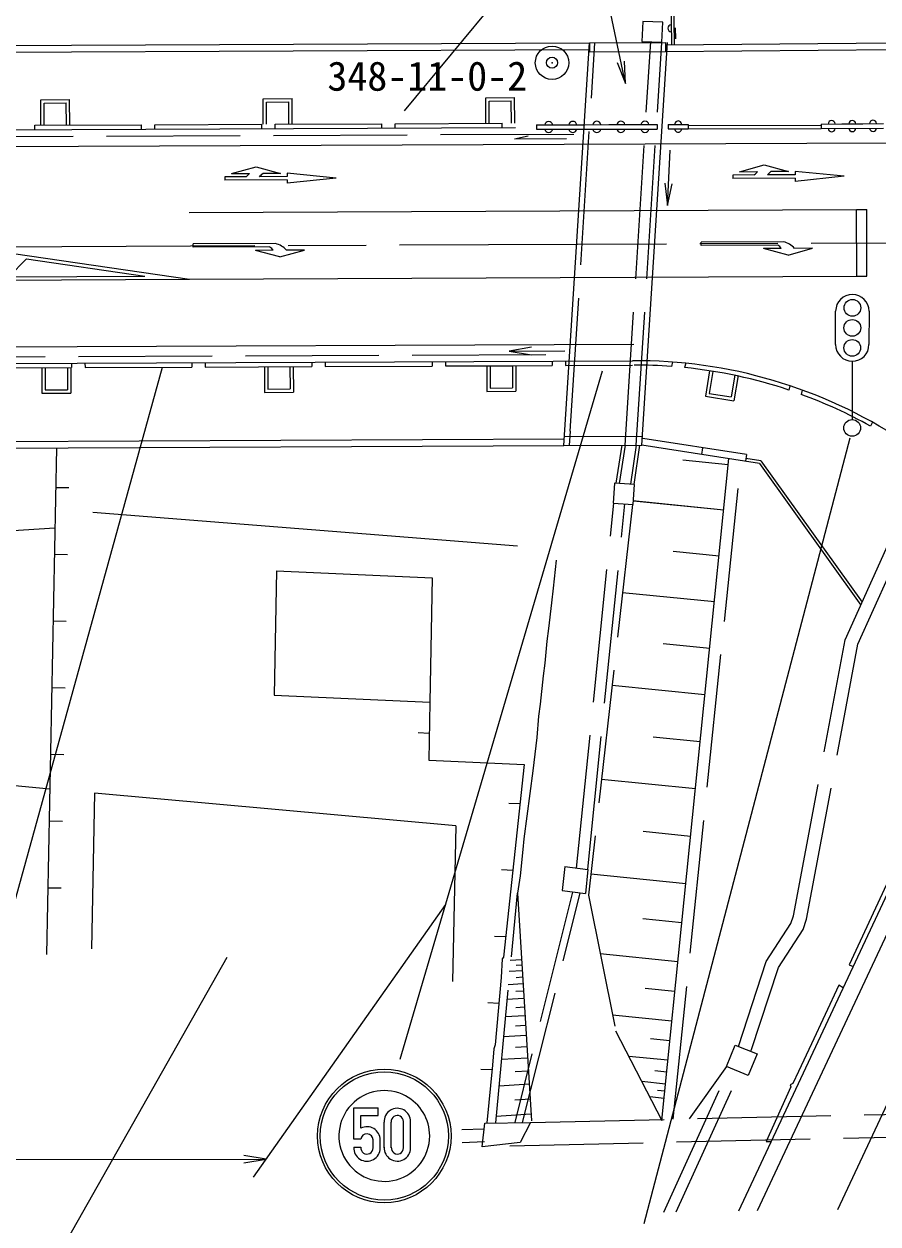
# Model space of a CAD drawing. Units: millimetres, scale not verified. Extents: x 40000 to 680000, y 20000 to 380000.
# Drawn here: x 483159 to 521541, y 238392 to 292336 of the extents above; entities that cross this region are included whole.
import ezdxf
from ezdxf.enums import TextEntityAlignment as Align

# ---------------------------------------------------------------- set-up
doc = ezdxf.new("R2010")
doc.units = ezdxf.units.MM
doc.header["$LTSCALE"] = 1000
doc.header["$PDMODE"] = 32
doc.header["$PDSIZE"] = 500
doc.linetypes.add('CHAIN', pattern=[18.5, 12, -1.5, 3.5, -1.5])
doc.linetypes.add('DASHED', pattern=[7.5, 6, -1.5])
for name, color, linetype, lineweight in [('M-BGD', 7, 'Continuous', 25), ('M-BGD-EXST', 7, 'Continuous', 25), ('M-BMK', 2, 'CHAIN', 13), ('M-BMK-SRVR', 3, 'Continuous', 25), ('M-STR-HTXT', 7, 'Continuous', 13), ('M-STR-STR1', 1, 'Continuous', 25), ('M-STR-STRC', 7, 'Continuous', 25)]:
    doc.layers.add(name, color=color, linetype=linetype, lineweight=lineweight)
doc.styles.add('ＭＳ ゴシック', font='')
doc.styles.get('ＭＳ ゴシック').set_extended_font_data('MS Gothic')

# ---------------------------------------------------------------- blocks, each defined once
blk = doc.blocks.new('open_arrow')
at = {"color": 0, "linetype": 'Continuous', "lineweight": -2}
blk.add_lwpolyline([(7.5, 1.25), (0, 0), (7.5, -1.25)], dxfattribs=at)

msp = doc.modelspace()

# ---------------------------------------------------------------- linework, layer by layer
at = {"layer": 'M-BGD'}
for p, q in [((512114, 300184), (512258, 291409)), ((512240, 299786), (512378, 291410)), ((512454, 291677), (512446, 292163)), ((477416, 291356), (508571, 291492)), ((508571, 291492), (508572, 291092)), ((511989, 291506), (511991, 291106)), ((477416, 291056), (508551, 291191)), ((508572, 291092), (511991, 291106)), ((483910, 288934), (485210, 288940)), ((483915, 287784), (483910, 288934)), ((484061, 288785), (485061, 288789)), ((484065, 287785), (484061, 288785)), ((485065, 287789), (485061, 288789)), ((485215, 287790), (485210, 288940)), ((493910, 288978), (495210, 288983)), ((493915, 287828), (493910, 288978)), ((494060, 288828), (495060, 288833)), ((494065, 287828), (494060, 288828)), ((495065, 287833), (495060, 288833)), ((495215, 287833), (495210, 288983)), ((503910, 289021), (505210, 289027)), ((503915, 287871), (503910, 289021)), ((504060, 288872), (505060, 288876)), ((504065, 287872), (504060, 288872)), ((505065, 287876), (505060, 288876)), ((505215, 287877), (505210, 289027)), ((480373, 287569), (505246, 287677)), ((483646, 287783), (488446, 287804)), ((483646, 287583), (483646, 287783)), ((488446, 287604), (488446, 287804)), ((489046, 287806), (493845, 287827)), ((489046, 287606), (489046, 287806)), ((493846, 287627), (493845, 287827)), ((494445, 287830), (499245, 287851)), ((494446, 287630), (494445, 287830)), ((499246, 287651), (499245, 287851)), ((499845, 287853), (504645, 287874)), ((499846, 287653), (499845, 287853)), ((504646, 287674), (504645, 287874)), ((506199, 287806), (507281, 287808)), ((506199, 287806), (506199, 287606)), ((506199, 287606), (511609, 287616)), ((507281, 287808), (508363, 287810)), ((508363, 287810), (509445, 287812)), ((509445, 287812), (510527, 287814)), ((510527, 287814), (511609, 287816)), ((511609, 287816), (511609, 287616)), ((512115, 287826), (512115, 287626)), ((512115, 287826), (513008, 287825)), ((512115, 287626), (513007, 287625)), ((513008, 287825), (513007, 287625)), ((513007, 287775), (518991, 287787)), ((513007, 287625), (518992, 287637)), ((518990, 287837), (519921, 287845)), ((518990, 287837), (518992, 287637)), ((518992, 287637), (521784, 287661)), ((519921, 287845), (520852, 287853)), ((520852, 287853), (521782, 287861)), ((505201, 287176), (505821, 287304)), ((505201, 287176), (507540, 287186)), ((512073, 284170), (512198, 286667)), ((504970, 277635), (507469, 277642)), ((470612, 277026), (510500, 277200)), ((480501, 276869), (485301, 276890)), ((483962, 276884), (483967, 275734)), ((484112, 276885), (484117, 275885)), ((485112, 276889), (485117, 275889)), ((485262, 276890), (485267, 275740)), ((485300, 277090), (485301, 276890)), ((485900, 277093), (485901, 276893)), ((485901, 276893), (490701, 276913)), ((490700, 277113), (490701, 276913)), ((491300, 277116), (491301, 276916)), ((491301, 276916), (496101, 276937)), ((493962, 276928), (493967, 275778)), ((494112, 276928), (494117, 275928)), ((495112, 276933), (495117, 275933)), ((495262, 276933), (495267, 275783)), ((496100, 277137), (496101, 276937)), ((496700, 277140), (496701, 276940)), ((496701, 276940), (501501, 276961)), ((501500, 277161), (501501, 276961)), ((502100, 277163), (502101, 276963)), ((502101, 276963), (504501, 276974)), ((503962, 276971), (503967, 275821)), ((504112, 276972), (504117, 275972)), ((504501, 276974), (505101, 276976)), ((505101, 276976), (506901, 276984)), ((505112, 276976), (505117, 275976)), ((505262, 276977), (505267, 275827)), ((506900, 277184), (506901, 276984)), ((507500, 277187), (507501, 276987)), ((507501, 276987), (510501, 277000)), ((512300, 277148), (512257, 276942)), ((512898, 277095), (512850, 276891)), ((513972, 276744), (513786, 275609)), ((514120, 276719), (513958, 275733)), ((515107, 276557), (514945, 275570)), ((515255, 276533), (515068, 275398)), ((483967, 275734), (485267, 275740)), ((484117, 275885), (485117, 275889)), ((493967, 275778), (495267, 275783)), ((494117, 275928), (495117, 275933)), ((503967, 275821), (505267, 275827)), ((504117, 275972), (505117, 275976)), ((513958, 275733), (514945, 275570)), ((517575, 276078), (517532, 275882)), ((518133, 275882), (518085, 275688)), ((513786, 275609), (515068, 275398)), ((521288, 274437), (521204, 274256)), ((470627, 273526), (507436, 273686)), ((507443, 273786), (510951, 273802)), ((507709, 274031), (507668, 273387)), ((515630, 272978), (510971, 273698)), ((470628, 273226), (507417, 273386)), ((484612, 273287), (484168, 250501)), ((510022, 273398), (509763, 271689)), ((510826, 273401), (510563, 271639)), ((516209, 272585), (510925, 273402)), ((513653, 273283), (513607, 272987)), ((515630, 272978), (515584, 272681)), ((511828, 243041), (514839, 272797)), ((514811, 272523), (512770, 272730)), ((514811, 272523), (512770, 272730)), ((516278, 272696), (515602, 272800)), ((516209, 272585), (520767, 266218)), ((516278, 272696), (520824, 266344)), ((484577, 271506), (485177, 271494)), ((514605, 270482), (510522, 270895)), ((514605, 270482), (510551, 270892)), ((505340, 268864), (486259, 270379)), ((484519, 268506), (485118, 268495)), ((507074, 268231), (506943, 266982)), ((514396, 268418), (512331, 268627)), ((514396, 268418), (512331, 268627)), ((494506, 267747), (494397, 262164)), ((494506, 267747), (501509, 267439)), ((501509, 267439), (501401, 261857)), ((506943, 266982), (506866, 266313)), ((514187, 266353), (510058, 266771)), ((514187, 266353), (510058, 266771)), ((506866, 266313), (506739, 265166)), ((484460, 265507), (485060, 265495)), ((506739, 265166), (506660, 264592)), ((506660, 264592), (506560, 263604)), ((513976, 264265), (511888, 264476)), ((513976, 264265), (511888, 264476)), ((506560, 263604), (506485, 263034)), ((506485, 263034), (506357, 261757)), ((484402, 262508), (485002, 262496)), ((513764, 262177), (509588, 262600)), ((513764, 262177), (509588, 262600)), ((494397, 262164), (501401, 261857)), ((501401, 261857), (501350, 259238)), ((506357, 261757), (506278, 261218)), ((506278, 261218), (506207, 260260)), ((500874, 260479), (501374, 260459)), ((506207, 260260), (506026, 258762)), ((513551, 260065), (511439, 260279)), ((513551, 260065), (511439, 260279)), ((484343, 259508), (484943, 259497)), ((501350, 259238), (505636, 259050)), ((505636, 259050), (504704, 250394)), ((506026, 258762), (505624, 255708)), ((513337, 257953), (509113, 258381)), ((513337, 257953), (509113, 258381)), ((486325, 257760), (486189, 250761)), ((502560, 256286), (486325, 257760)), ((504948, 257315), (505447, 257295)), ((523716, 257008), (515278, 238972)), ((484285, 256509), (484885, 256497)), ((502560, 256286), (502424, 249287)), ((505624, 255708), (505584, 255224)), ((513121, 255817), (510985, 256033)), ((513121, 255817), (510985, 256033)), ((505584, 255224), (505457, 254045)), ((504626, 254325), (505125, 254305)), ((507466, 254459), (507350, 253383)), ((507466, 254459), (508503, 254321)), ((508503, 254321), (508388, 253245)), ((512905, 253681), (508632, 254113)), ((512905, 253681), (508632, 254113)), ((505457, 254045), (505334, 253268)), ((484227, 253509), (484827, 253498)), ((505334, 253268), (505962, 243026)), ((507350, 253383), (508388, 253245)), ((512728, 251933), (510979, 252110)), ((512728, 251933), (510979, 252110)), ((504304, 251335), (504803, 251316)), ((504644, 250305), (504605, 249479)), ((504704, 250394), (504644, 250305)), ((512551, 250184), (509054, 250538)), ((512551, 250184), (509054, 250538)), ((505549, 249770), (504969, 249735)), ((505549, 249770), (504969, 249735)), ((505518, 250273), (505015, 250243)), ((505518, 250273), (505015, 250243)), ((505533, 250022), (505282, 250006)), ((505533, 250022), (505282, 250006)), ((504605, 249479), (504337, 246449)), ((505566, 249481), (505277, 249463)), ((505566, 249481), (505277, 249463)), ((505584, 249191), (504917, 249150)), ((505584, 249191), (504917, 249150)), ((505604, 248857), (505271, 248837)), ((505604, 248857), (505271, 248837)), ((512415, 248848), (511079, 248983)), ((512415, 248848), (511079, 248983)), ((519788, 249128), (518552, 246498)), ((519969, 249015), (519788, 249128)), ((504003, 248345), (504503, 248325)), ((505625, 248524), (504856, 248477)), ((505625, 248524), (504856, 248477)), ((505672, 247755), (504787, 247701)), ((505672, 247755), (504787, 247701)), ((505648, 248139), (505264, 248116)), ((505648, 248139), (505264, 248116)), ((512280, 247511), (509607, 247781)), ((512280, 247511), (509607, 247781)), ((505699, 247313), (505256, 247286)), ((505699, 247313), (505256, 247286)), ((505726, 246870), (504707, 246808)), ((505726, 246870), (504707, 246808)), ((512191, 246630), (511311, 246719)), ((512191, 246630), (511311, 246719)), ((519862, 246994), (519860, 246996)), ((504280, 246264), (504209, 245536)), ((504337, 246449), (504280, 246264)), ((505757, 246360), (505248, 246329)), ((505757, 246360), (505248, 246329)), ((514739, 245479), (515117, 246435)), ((515117, 246435), (516112, 246034)), ((516112, 246034), (515703, 245062)), ((518552, 246498), (517966, 245251)), ((504209, 245536), (503958, 242937)), ((505789, 245850), (504614, 245779)), ((505789, 245850), (504614, 245779)), ((512102, 245750), (510341, 245928)), ((512102, 245750), (510341, 245928)), ((514739, 245479), (513053, 243119)), ((515703, 245062), (514739, 245479)), ((503689, 245355), (504189, 245335)), ((505825, 245263), (505237, 245227)), ((505825, 245263), (505237, 245227)), ((512048, 245216), (511514, 245270)), ((512048, 245216), (511514, 245270)), ((517966, 245251), (517709, 244703)), ((505861, 244676), (504508, 244593)), ((505861, 244676), (504508, 244593)), ((511994, 244683), (510927, 244791)), ((511994, 244683), (510927, 244791)), ((511961, 244359), (511638, 244392)), ((511961, 244359), (511638, 244392)), ((517630, 244551), (516998, 243168)), ((517709, 244703), (517593, 244646)), ((517593, 244646), (517630, 244551)), ((505902, 244000), (505226, 243958)), ((505902, 244000), (505226, 243958)), ((511929, 244036), (511282, 244101)), ((511929, 244036), (511282, 244101)), ((518591, 244277), (518589, 244278)), ((505943, 243324), (504385, 243228)), ((505943, 243324), (504385, 243228)), ((503746, 241864), (503864, 242925)), ((503864, 242925), (505926, 242959)), ((505926, 242959), (505455, 242055)), ((516998, 243168), (516509, 242096)), ((505455, 242055), (503746, 241864)), ((516509, 242096), (516745, 242097))]:
    msp.add_line(p, q, dxfattribs=at)
at = {"layer": 'M-BGD', "linetype": 'DASHED'}
for p, q in [((507709, 274031), (508821, 291493)), ((510173, 273398), (511329, 291538)), ((510675, 273401), (511828, 291506)), ((479374, 287264), (508309, 287390)), ((470610, 277326), (507678, 277487)), ((510173, 273398), (509914, 271680)), ((510675, 273401), (510413, 271648)), ((512334, 243102), (515381, 272713)), ((520058, 264645), (523601, 272498)), ((520634, 264464), (524148, 272252)), ((507997, 254390), (509662, 270794)), ((508494, 254340), (510162, 270762)), ((510505, 270740), (508526, 253170)), ((473454, 268964), (484542, 269689)), ((517749, 252245), (520058, 264645)), ((518331, 252090), (520634, 264464)), ((484313, 257943), (469979, 259244)), ((504359, 242933), (505334, 253268)), ((507813, 253315), (505212, 242947)), ((505569, 242953), (508156, 253264)), ((508526, 253170), (509747, 247081)), ((517628, 251900), (517749, 252245)), ((518171, 251634), (518331, 252090)), ((516522, 250190), (517628, 251900)), ((517068, 249929), (518171, 251634)), ((515265, 246375), (516522, 250190)), ((515835, 246187), (517068, 249929)), ((509747, 247081), (511828, 243041)), ((511920, 238926), (514881, 245428)), ((512472, 238934), (515336, 245220)), ((505926, 242959), (540825, 243742)), ((502837, 242646), (503836, 242677)), ((540979, 242717), (503746, 241864)), ((503855, 242078), (502855, 242047))]:
    msp.add_line(p, q, dxfattribs=at)
at = {"layer": 'M-BGD'}
for points in [[(511990, 291406), (522263, 291490), (529704, 292368), (534307, 295556), (534596, 295396)], [(511991, 291106), (522281, 291190), (529814, 292079), (534324, 295203), (534450, 295134)], [(521928, 253658), (520239, 250048), (520421, 249964)]]:
    msp.add_lwpolyline(points, dxfattribs=at)
for points in [[(511828, 291513), (511870, 292412), (510971, 292454), (510929, 291555)], [(510598, 271636), (509700, 271693), (509643, 270795), (510542, 270738)]]:
    msp.add_lwpolyline(points, close=True, dxfattribs=at)
for centre, radius, start, end in [((512254, 292147), 158, 93.7834, 268.1063), ((506740, 287774), 183, 10.5985, 169.6085), ((506740, 287641), 183, 190.5985, 349.6085), ((507822, 287776), 183, 10.5964, 169.6095), ((507822, 287643), 183, 190.5966, 349.6088), ((508904, 287778), 183, 10.5991, 169.6079), ((508904, 287645), 183, 190.5983, 349.6091), ((509986, 287780), 183, 10.5966, 169.6088), ((509986, 287647), 183, 190.5966, 349.6088), ((511068, 287782), 183, 10.5983, 169.6091), ((511068, 287648), 183, 190.5985, 349.6085), ((512561, 287827), 149, 359.4269, 180.4229), ((512561, 287624), 149, 179.4278, 0.4214), ((519455, 287836), 155, 2.4188, 178.5585), ((519457, 287646), 155, 182.4191, 358.5577), ((520386, 287844), 155, 2.4189, 178.5562), ((520388, 287654), 155, 182.4209, 358.5558), ((521317, 287851), 155, 2.4209, 178.5558), ((521319, 287662), 155, 182.4201, 358.5573), ((510679, 255450), 21750, 56.6924, 90.4713), ((510679, 255450), 21550, 85.8002, 90.2497), ((510679, 255450), 21550, 71.4577, 84.2197), ((510679, 255450), 21550, 60.7662, 69.8988)]:
    msp.add_arc(centre, radius, start, end, dxfattribs=at)
at = {"layer": 'M-BGD-EXST'}
for p, q in [((519636, 277928), (519638, 279428)), ((521138, 279426), (521136, 277926)), ((520385, 277177), (520381, 274552))]:
    msp.add_line(p, q, dxfattribs=at)
for centre in [(520389, 279577), (520387, 278677), (520386, 277777), (520380, 274177)]:
    msp.add_circle(centre, 375, dxfattribs=at)
for centre, start, end in [((520388, 279427), 359.9105, 179.9105), ((520386, 277927), 179.9105, 359.9105)]:
    msp.add_arc(centre, 750, start, end, dxfattribs=at)
at = {"layer": 'M-BMK'}
msp.add_line((463039, 282243), (527376, 282523), dxfattribs=at)
at = {"layer": 'M-BMK-SRVR'}
msp.add_circle((506890, 290596), 750, dxfattribs=at)
msp.add_point((506890, 290596), dxfattribs=at)
at = {"layer": 'M-STR-HTXT'}
for p, q in [((502104, 252753), (493462, 240493)), ((492274, 250378), (484889, 237322)), ((416129, 241225), (494040, 241309))]:
    msp.add_line(p, q, dxfattribs=at)
msp.add_lwpolyline([(510192, 289657), (504905, 314798), (476445, 314767)], dxfattribs=at)
at = {"layer": 'M-STR-STR1'}
for p, q in [((507417, 273386), (508571, 291492)), ((508571, 291492), (511989, 291506)), ((510925, 273402), (512079, 291507)), ((507417, 273386), (510925, 273402))]:
    msp.add_line(p, q, dxfattribs=at)
at = {"layer": 'M-STR-STRC'}
for p, q in [((532865, 327888), (500249, 288436)), ((470569, 286776), (521988, 287000)), ((492487, 285614), (493586, 285919)), ((493586, 285919), (494687, 285623)), ((515320, 285698), (516419, 286003)), ((516419, 286003), (517520, 285708)), ((493138, 285467), (492188, 285463)), ((492188, 285463), (492188, 285313)), ((492487, 285614), (493287, 285617)), ((494988, 285475), (493738, 285469)), ((494687, 285623), (493887, 285620)), ((497188, 285409), (494987, 285625)), ((494987, 285625), (494988, 285475)), ((497188, 285409), (494989, 285175)), ((515971, 285551), (515021, 285547)), ((515021, 285547), (515021, 285397)), ((517821, 285409), (515021, 285397)), ((515320, 285698), (516120, 285702)), ((517821, 285559), (516571, 285554)), ((517520, 285708), (516720, 285704)), ((520021, 285494), (517820, 285709)), ((517820, 285709), (517821, 285559)), ((517821, 285409), (517822, 285259)), ((520021, 285494), (517822, 285259)), ((494988, 285325), (492188, 285313)), ((494988, 285325), (494989, 285175)), ((470582, 283776), (490595, 280863)), ((490582, 283863), (520582, 283994)), ((520582, 283994), (521032, 283996)), ((520595, 280994), (520582, 283994)), ((521045, 280996), (521032, 283996)), ((494461, 282463), (490761, 282447)), ((490762, 282297), (490761, 282447)), ((494212, 282312), (490762, 282297)), ((494362, 282163), (493562, 282159)), ((494664, 281864), (493562, 282159)), ((494664, 281864), (495762, 282169)), ((495762, 282169), (494962, 282165)), ((517294, 282548), (513594, 282531)), ((513595, 282381), (513594, 282531)), ((517045, 282397), (513595, 282381)), ((517196, 282247), (516396, 282244)), ((517497, 281948), (516396, 282244)), ((517497, 281948), (518596, 282253)), ((518596, 282253), (517796, 282250)), ((483272, 281777), (482480, 280978)), ((483272, 281777), (488583, 281004)), ((470595, 280776), (490595, 280863)), ((482480, 280978), (488583, 281004)), ((490595, 280863), (520595, 280994)), ((520595, 280994), (521045, 280996)), ((470608, 277776), (510572, 277950)), ((489363, 276893), (477195, 232853)), ((500067, 245806), (509156, 276742)), ((511030, 238419), (520285, 273730)), ((529318, 259543), (519723, 239034)), ((524396, 256691), (516112, 238984)), ((497976, 243620), (499077, 243621)), ((497978, 242200), (497976, 243620)), ((499077, 243268), (499077, 243621)), ((498297, 243267), (499077, 243268)), ((498298, 242698), (498297, 243267)), ((499346, 241811), (499345, 242967)), ((499667, 241811), (499666, 242967)), ((500215, 241812), (500213, 242998)), ((500534, 241812), (500533, 242999)), ((498298, 242201), (497978, 242200)), ((497978, 241840), (498299, 241841)), ((498847, 241810), (498846, 242170)), ((499166, 241811), (499166, 242171))]:
    msp.add_line(p, q, dxfattribs=at)
for radius in [3000, 2880]:
    msp.add_circle((499352, 242348), radius, dxfattribs=at)
for centre, radius, start, end in [((492865, 285886), 500, 303.0024, 327.4971), ((493106, 286245), 1000, 309.1612, 321.3383), ((515698, 285970), 500, 303.0024, 327.4971), ((515939, 286329), 1000, 309.1612, 321.3383), ((493943, 281890), 500, 33.0024, 57.4971), ((494223, 281492), 1000, 42.3353, 76.2366), ((516776, 281975), 500, 33.0024, 57.4971), ((517056, 281576), 1000, 42.3353, 76.2366), ((499352, 242348), 2040, 61.9892, 0.0617), ((499352, 242348), 2040, 0.0617, 61.9892), ((499939, 242998), 594, 0.0617, 183.0325), ((498571, 242170), 594, 0.0617, 117.3981), ((499939, 242998), 275, 0.0617, 186.501), ((498571, 242170), 275, 0.0617, 173.6223), ((498572, 241810), 594, 177.0908, 0.0617), ((498572, 241810), 275, 173.6223, 0.0617), ((499940, 241811), 594, 177.0908, 0.0617), ((499940, 241811), 275, 173.6223, 0.0617)]:
    msp.add_arc(centre, radius, start, end, dxfattribs=at)

# ---------------------------------------------------------------- block references
at = {"layer": 'M-BGD', "xscale": 133, "yscale": 133}
for p, rotation in [((512073, 284170), 87.1), ((504970, 277635), 0.1)]:
    msp.add_blockref('open_arrow', p, dxfattribs=dict(at, rotation=rotation))
at = {"layer": 'M-STR-HTXT', "xscale": 133, "yscale": 133}
for p, rotation in [((510192, 289657), 101.9), ((494040, 241309), 180.1)]:
    msp.add_blockref('open_arrow', p, dxfattribs=dict(at, rotation=rotation))

# ---------------------------------------------------------------- texts
at = {"layer": 'M-BMK-SRVR', "style": 'ＭＳ ゴシック'}
msp.add_text('348-11-0-2', height=1320, dxfattribs=at).set_placement((501283, 289997), align=Align.MIDDLE_CENTER)

doc.saveas('drawing.dxf')
